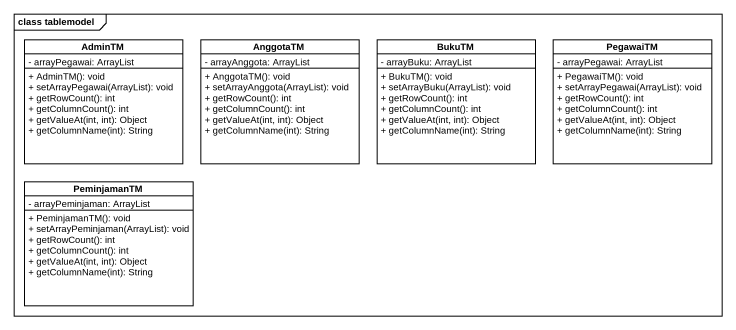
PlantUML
@startuml
mainframe class tablemodel
hide circle
hide empty members
skinparam classAttributeIconSize 0
class AdminTM {
  - arrayPegawai: ArrayList
  + AdminTM(): void
  + setArrayPegawai(ArrayList): void
  + getRowCount(): int
  + getColumnCount(): int
  + getValueAt(int, int): Object
  + getColumnName(int): String
}
class AnggotaTM {
  - arrayAnggota: ArrayList
  + AnggotaTM(): void
  + setArrayAnggota(ArrayList): void
  + getRowCount(): int
  + getColumnCount(): int
  + getValueAt(int, int): Object
  + getColumnName(int): String
}
class BukuTM {
  - arrayBuku: ArrayList
  + BukuTM(): void
  + setArrayBuku(ArrayList): void
  + getRowCount(): int
  + getColumnCount(): int
  + getValueAt(int, int): Object
  + getColumnName(int): String
}
class PegawaiTM {
  - arrayPegawai: ArrayList
  + PegawaiTM(): void
  + setArrayPegawai(ArrayList): void
  + getRowCount(): int
  + getColumnCount(): int
  + getValueAt(int, int): Object
  + getColumnName(int): String
}
class PeminjamanTM {
  - arrayPeminjaman: ArrayList
  + PeminjamanTM(): void
  + setArrayPeminjaman(ArrayList): void
  + getRowCount(): int
  + getColumnCount(): int
  + getValueAt(int, int): Object
  + getColumnName(int): String
}
@enduml
